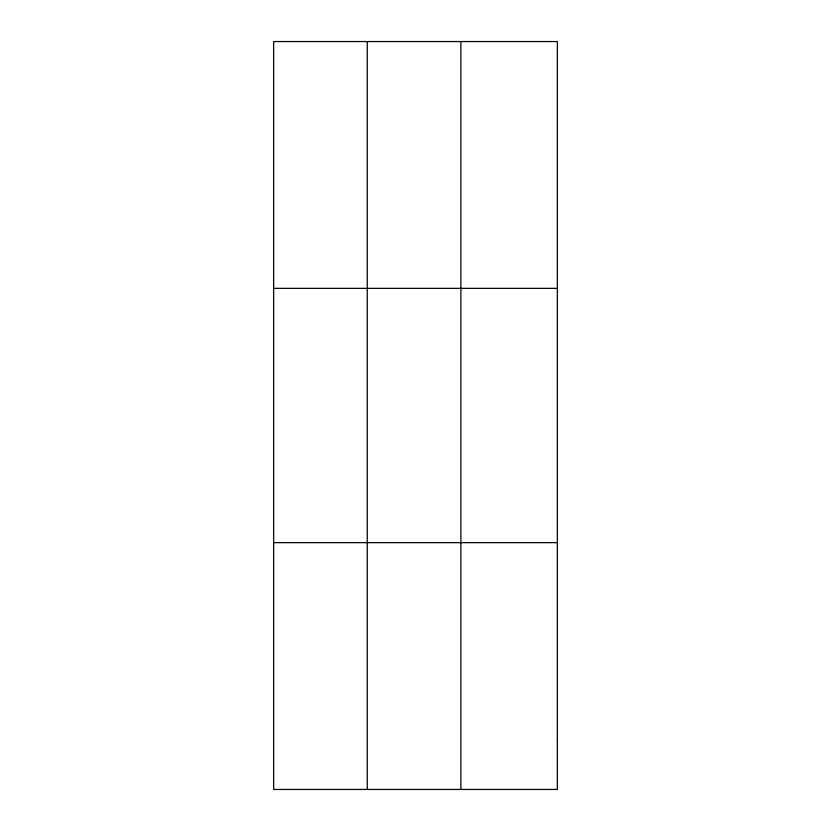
<?xml version="1.0" encoding="UTF-8"?>
<svg xmlns="http://www.w3.org/2000/svg" width="831" height="831" viewBox="0 0 831 831"><rect width="100%" height="100%" fill="white"/><g stroke="black" fill="none" stroke-linecap="round" stroke-linejoin="round"><path stroke-width="1.25" d="M367.271 41.55L367.271 789.45M460.883 41.55L460.883 789.45M273.659 288.357L557.341 288.357M273.659 542.643L557.341 542.643M557.341 740.089L557.341 789.45L273.659 789.45L273.659 41.55L557.341 41.55L557.341 740.089"/></g></svg>
